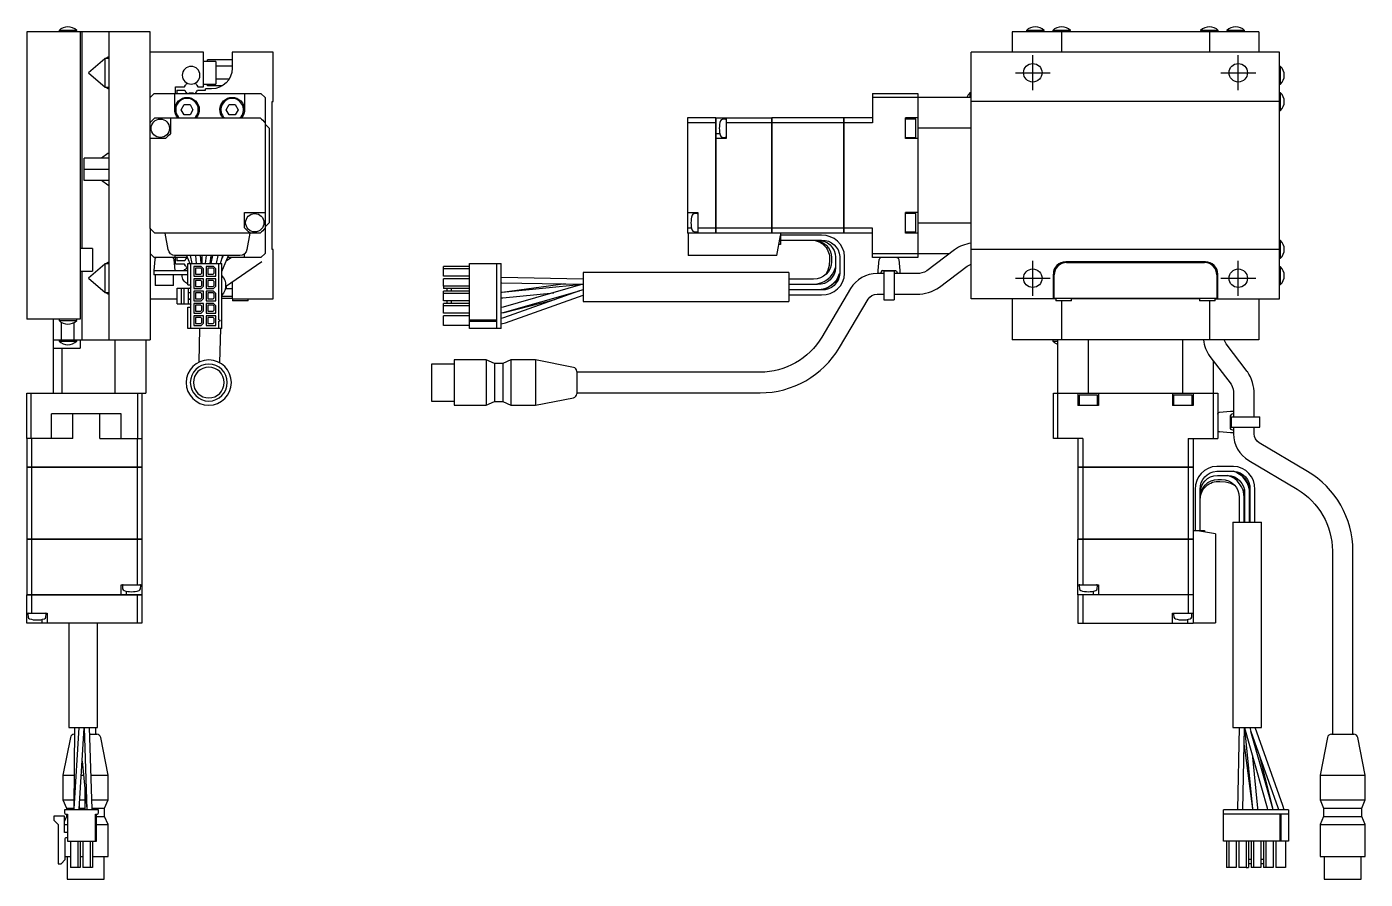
# Model space of a CAD drawing. Extents: x -2 to 683, y -8 to 398.
# Drawn here: x 357.5 to 683.3, y 103.8 to 311.3 of the extents above; entities that cross this region are included whole.
import ezdxf

# ---------------------------------------------------------------- set-up
doc = ezdxf.new("R2010")
doc.units = 0
doc.header["$LTSCALE"] = 0.5
doc.linetypes.add('CENTER', pattern=[50.8, 31.75, -6.35, 6.35, -6.35])
doc.layers.add('MSM_CENTER', color=1, linetype='CENTER')
doc.layers.add('MSM_CONTINUOUS', color=7, linetype='CONTINUOUS')

msp = doc.modelspace()

# ---------------------------------------------------------------- linework, layer by layer
at = {"layer": 'MSM_CENTER'}
for p, q in [((602.37, 295.82), (602.37, 304.32)), ((652.37, 295.82), (652.37, 304.32)), ((598.12, 300.07), (606.62, 300.07)), ((648.12, 300.07), (656.62, 300.07)), ((602.37, 245.82), (602.37, 254.32)), ((652.37, 245.82), (652.37, 254.32)), ((598.12, 250.07), (606.62, 250.07)), ((648.12, 250.07), (656.62, 250.07))]:
    msp.add_line(p, q, dxfattribs=at)
at = {"layer": 'MSM_CONTINUOUS'}
for p, q in [((357.53, 310.07), (357.53, 240.07)), ((387.53, 310.07), (357.53, 310.07)), ((369.68, 310.37), (365.38, 310.37)), ((365.38, 310.37), (365.38, 310.07)), ((369.68, 310.07), (369.68, 310.37)), ((370.53, 310.07), (370.53, 240.07)), ((371.03, 257.32), (371.03, 310.07)), ((377.53, 310.07), (377.53, 235.07)), ((387.53, 262.23), (387.53, 310.07)), ((597.37, 310.07), (597.37, 305.07)), ((657.37, 310.07), (597.37, 310.07)), ((605.12, 310.37), (600.82, 310.37)), ((600.82, 310.37), (600.82, 310.07)), ((605.12, 310.07), (605.12, 310.37)), ((611.52, 310.37), (607.22, 310.37)), ((607.22, 310.37), (607.22, 310.07)), ((609.37, 310.07), (609.37, 305.07)), ((611.52, 310.07), (611.52, 310.37)), ((647.52, 310.37), (643.22, 310.37)), ((643.22, 310.37), (643.22, 310.07)), ((645.37, 310.07), (645.37, 305.07)), ((647.52, 310.07), (647.52, 310.37)), ((653.92, 310.37), (649.62, 310.37)), ((649.62, 310.37), (649.62, 310.07)), ((653.92, 310.07), (653.92, 310.37)), ((657.37, 310.07), (657.37, 305.07)), ((376.53, 303.48), (372.53, 300.07)), ((376.53, 303.57), (376.53, 296.57)), ((377.53, 303.57), (376.53, 303.57)), ((377.41, 303.97), (376.66, 303.57)), ((377.53, 303.82), (377.41, 303.97)), ((400.53, 305.07), (387.53, 305.07)), ((400.53, 296.67), (400.53, 305.07)), ((407.53, 303.25), (401.53, 303.25)), ((401.53, 302.82), (401.53, 303.25)), ((407.53, 305.07), (407.53, 301.17)), ((417.53, 305.07), (407.53, 305.07)), ((417.53, 293.07), (417.53, 305.07)), ((587.37, 245.07), (587.37, 305.07)), ((662.37, 305.07), (587.37, 305.07)), ((662.37, 245.07), (662.37, 305.07)), ((372.53, 300.07), (376.61, 296.61)), ((403.53, 302.82), (400.53, 302.82)), ((403.53, 302.82), (403.53, 297.32)), ((407.53, 301.66), (403.53, 301.66)), ((662.67, 301.62), (662.37, 301.62)), ((662.67, 297.32), (662.67, 301.62)), ((376.53, 296.57), (377.53, 296.57)), ((376.66, 296.57), (377.41, 296.17)), ((393.73, 296.67), (395.93, 296.67)), ((393.73, 295.07), (393.73, 296.67)), ((395.93, 296.67), (396.13, 297.03)), ((398.93, 297.03), (399.14, 296.67)), ((399.14, 296.67), (400.53, 296.67)), ((400.53, 297.32), (403.53, 297.32)), ((401.53, 296.9), (401.53, 297.32)), ((405.13, 296.9), (401.53, 296.9)), ((406.75, 298.49), (403.53, 298.49)), ((662.37, 297.32), (662.67, 297.32)), ((377.41, 296.17), (377.53, 296.33)), ((388.53, 295.07), (387.53, 294.07)), ((388.53, 295.07), (414.53, 295.07)), ((393.53, 291.07), (393.53, 295.07)), ((394.03, 295.87), (394.03, 295.07)), ((394.03, 295.87), (396, 295.87)), ((399.07, 295.87), (401.03, 295.87)), ((402.53, 296.17), (401.03, 296.17)), ((401.03, 295.87), (401.03, 296.17)), ((410.53, 295.07), (410.53, 291.07)), ((415.53, 294.07), (414.53, 295.07)), ((415.53, 294.07), (415.53, 287.92)), ((563.37, 295.07), (563.37, 287.92)), ((563.37, 295.07), (574.37, 295.07)), ((587.37, 294.07), (563.37, 294.07)), ((574.37, 295.07), (574.37, 255.07)), ((587.08, 295.22), (587.08, 294.07)), ((587.37, 295.22), (587.08, 295.22)), ((662.67, 295.22), (662.37, 295.22)), ((662.67, 290.92), (662.67, 295.22)), ((395.09, 291.07), (395.81, 292.32)), ((395.81, 289.82), (395.09, 291.07)), ((395.81, 292.32), (397.26, 292.32)), ((397.26, 292.32), (397.98, 291.07)), ((397.98, 291.07), (397.26, 289.82)), ((406.09, 291.07), (406.81, 292.32)), ((406.81, 289.82), (406.09, 291.07)), ((406.81, 292.32), (408.26, 292.32)), ((408.26, 292.32), (408.98, 291.07)), ((408.98, 291.07), (408.26, 289.82)), ((417.23, 293.07), (417.53, 293.07)), ((417.23, 257.07), (417.23, 293.07)), ((662.37, 293.07), (587.37, 293.07)), ((662.37, 290.92), (662.67, 290.92)), ((388.69, 289.07), (414.38, 289.07)), ((392.53, 289.07), (392.53, 285.32)), ((397.26, 289.82), (395.81, 289.82)), ((408.26, 289.82), (406.81, 289.82)), ((415.53, 287.92), (415.53, 262.23)), ((416.53, 286.57), (415.53, 287.57)), ((525.26, 289.07), (518.37, 289.07)), ((518.37, 289.07), (518.37, 261.07)), ((525.26, 287.92), (518.37, 287.92)), ((525.26, 261.07), (525.26, 289.07)), ((525.27, 289.06), (525.26, 289.06)), ((525.27, 287.91), (525.26, 287.91)), ((525.27, 289.07), (525.27, 261.07)), ((525.27, 289.07), (538.87, 289.07)), ((527.56, 288.8), (526.79, 288.74)), ((527.77, 289.07), (527.77, 284.07)), ((538.87, 287.92), (527.77, 287.92)), ((538.87, 261.07), (538.87, 289.07)), ((538.87, 289.06), (538.88, 289.06)), ((538.87, 287.91), (538.88, 287.91)), ((538.88, 289.07), (538.88, 261.07)), ((556.37, 289.07), (538.88, 289.07)), ((556.37, 287.92), (538.88, 287.92)), ((556.37, 261.07), (556.37, 289.07)), ((556.37, 289.06), (556.38, 289.06)), ((556.37, 287.91), (556.38, 287.91)), ((563.37, 289.07), (556.38, 289.07)), ((556.38, 289.07), (556.38, 261.07)), ((563.37, 287.92), (556.38, 287.92)), ((571.37, 284.07), (571.37, 289.07)), ((574.37, 289.07), (571.37, 289.07)), ((573.87, 288.82), (571.37, 288.82)), ((573.87, 284.32), (573.87, 288.82)), ((391.28, 284.07), (387.53, 284.07)), ((416.53, 286.57), (416.53, 263.57)), ((525.27, 285.32), (526.21, 285.32)), ((527.77, 284.07), (525.27, 284.07)), ((526.79, 284.41), (527.56, 284.34)), ((571.37, 284.32), (573.87, 284.32)), ((574.37, 284.07), (571.37, 284.07)), ((587.37, 286.57), (574.37, 286.57)), ((377.28, 280.44), (375.71, 279.32)), ((377.41, 280.47), (377.28, 280.44)), ((377.53, 280.32), (377.41, 280.47)), ((371.53, 273.82), (371.53, 279.32)), ((377.53, 279.32), (371.53, 279.32)), ((377.53, 276.57), (371.53, 276.57)), ((377.53, 273.82), (371.53, 273.82)), ((377.23, 272.72), (375.71, 273.82)), ((377.35, 272.68), (377.23, 272.72)), ((377.41, 272.67), (377.35, 272.68)), ((377.41, 272.67), (377.53, 272.83)), ((410.53, 266.07), (415.53, 266.07)), ((410.53, 262.32), (410.53, 266.07)), ((518.37, 266.07), (520.87, 266.07)), ((520.67, 265.8), (519.9, 265.74)), ((520.87, 266.07), (520.87, 261.07)), ((574.37, 266.07), (571.37, 266.07)), ((571.37, 261.07), (571.37, 266.07)), ((573.87, 265.82), (571.37, 265.82)), ((573.87, 261.32), (573.87, 265.82)), ((387.53, 262.23), (387.53, 235.07)), ((414.38, 261.07), (388.69, 261.07)), ((391.94, 257.06), (391.23, 261.07)), ((411.83, 261.07), (411.13, 257.06)), ((415.53, 262.57), (416.53, 263.57)), ((415.53, 262.23), (415.53, 256.07)), ((518.37, 262.32), (519.32, 262.32)), ((556.37, 261.07), (518.37, 261.07)), ((518.47, 261.07), (518.47, 255.57)), ((519.9, 261.41), (520.67, 261.34)), ((525.26, 262.23), (520.87, 262.23)), ((525.27, 262.23), (525.26, 262.23)), ((525.27, 261.08), (525.26, 261.08)), ((538.87, 262.23), (525.27, 262.23)), ((538.87, 262.23), (538.88, 262.23)), ((538.87, 261.08), (538.88, 261.08)), ((556.37, 262.23), (538.88, 262.23)), ((540.97, 261.07), (540.97, 258.27)), ((556.37, 262.23), (556.38, 262.23)), ((556.37, 261.08), (556.38, 261.08)), ((563.37, 262.23), (556.38, 262.23)), ((563.37, 261.07), (556.38, 261.07)), ((563.37, 255.07), (563.37, 262.23)), ((571.37, 261.32), (573.87, 261.32)), ((574.37, 261.07), (571.37, 261.07)), ((574.37, 263.57), (587.37, 263.57)), ((540.11, 255.57), (540.97, 260.47)), ((540.97, 258.27), (540.59, 258.27)), ((550.97, 260.52), (540.97, 260.52)), ((540.97, 259.32), (550.97, 259.32)), ((548.49, 259.32), (548.73, 259.32)), ((662.67, 259.22), (662.37, 259.22)), ((662.67, 254.92), (662.67, 259.22)), ((373.53, 257.32), (370.53, 257.32)), ((373.53, 257.32), (373.53, 251.82)), ((387.53, 256.07), (388.53, 255.07)), ((388.66, 254.62), (388.43, 251.97)), ((396.64, 255.07), (388.53, 255.07)), ((393.63, 251.97), (393.4, 254.62)), ((393.53, 255.58), (393.53, 255.07)), ((409.35, 255.57), (393.71, 255.57)), ((393.73, 253.47), (393.73, 255.07)), ((394.03, 255.07), (394.03, 254.27)), ((396, 254.27), (394.03, 254.27)), ((396.43, 255.57), (397.24, 253.67)), ((397.78, 253.67), (397.37, 255.57)), ((398.6, 255.56), (398.76, 253.67)), ((399.96, 253.67), (399.8, 255.57)), ((399.84, 255.07), (400.13, 255.07)), ((400.12, 255.57), (400.16, 253.67)), ((401.2, 255.57), (400.92, 253.67)), ((402.13, 253.67), (402.41, 255.57)), ((402.23, 254.32), (402.28, 253.67)), ((402.69, 255.07), (402.34, 255.07)), ((402.43, 253.67), (402.79, 255.57)), ((404.02, 255.6), (403.65, 253.67)), ((404.66, 253.67), (405.27, 255.57)), ((405, 251.72), (406.64, 255.57)), ((405.33, 255.56), (405.07, 254.94)), ((405.12, 255.07), (405.11, 255.07)), ((405.92, 248.05), (414.75, 254.11)), ((407.32, 255.07), (406.06, 254.21)), ((414.53, 255.07), (406.43, 255.07)), ((410.53, 255.07), (410.53, 256.01)), ((414.53, 255.07), (415.53, 256.07)), ((417.53, 257.07), (417.23, 257.07)), ((417.53, 245.07), (417.53, 257.07)), ((540.11, 255.57), (518.47, 255.57)), ((552.9, 254.56), (552.78, 253.17)), ((553.37, 255.01), (553.37, 254.13)), ((554.37, 255.16), (554.37, 252.68)), ((555.37, 255.32), (555.37, 251.23)), ((556.57, 251.23), (556.57, 255.32)), ((563.37, 256.07), (582.13, 256.07)), ((574.37, 255.07), (563.37, 255.07)), ((564.77, 251.97), (565, 254.62)), ((569.74, 254.62), (569.97, 251.97)), ((583.35, 257.01), (576.6, 251.84)), ((662.37, 257.07), (587.37, 257.07)), ((662.37, 254.92), (662.67, 254.92)), ((370.53, 251.82), (373.53, 251.82)), ((371.03, 235.07), (371.03, 251.82)), ((376.53, 253.48), (372.53, 250.07)), ((376.53, 253.57), (376.53, 246.57)), ((377.53, 253.57), (376.53, 253.57)), ((377.41, 253.97), (376.66, 253.57)), ((377.53, 253.82), (377.41, 253.97)), ((388.43, 251.97), (396.72, 251.97)), ((388.43, 251.97), (388.43, 250.87)), ((396.72, 250.87), (388.43, 250.87)), ((388.78, 250.87), (388.78, 248.27)), ((393.28, 248.27), (393.28, 250.87)), ((395.93, 253.47), (393.73, 253.47)), ((396.13, 253.11), (395.93, 253.47)), ((396.72, 248.48), (396.72, 253.67)), ((396.72, 253.67), (405, 253.67)), ((397.43, 237.82), (397.43, 253.67)), ((398.16, 252.95), (398.16, 250.55)), ((399.96, 252.95), (398.16, 252.95)), ((399.86, 252.54), (398.61, 252.54)), ((398.61, 252.54), (398.61, 251.07)), ((398.61, 251.07), (399.86, 251.07)), ((400.11, 252.29), (399.86, 252.54)), ((399.86, 251.07), (400.11, 251.32)), ((399.96, 252.95), (400.56, 252.35)), ((400.11, 251.32), (400.11, 252.29)), ((400.56, 250.55), (400.56, 252.35)), ((401.16, 252.95), (401.16, 250.55)), ((402.96, 252.95), (401.16, 252.95)), ((402.86, 252.54), (401.61, 252.54)), ((401.61, 252.54), (401.61, 251.07)), ((401.61, 251.07), (402.86, 251.07)), ((402.26, 253.97), (402.48, 253.97)), ((403.11, 252.29), (402.86, 252.54)), ((402.86, 251.07), (403.11, 251.32)), ((403.56, 252.35), (402.96, 252.95)), ((403.11, 251.32), (403.11, 252.29)), ((403.56, 250.55), (403.56, 252.35)), ((404.29, 239.9), (404.29, 253.67)), ((405, 237.82), (405, 253.67)), ((458.97, 252.35), (458.97, 252.95)), ((465.32, 252.95), (458.97, 252.95)), ((465.32, 252.35), (458.97, 252.35)), ((458.97, 250.55), (458.97, 252.35)), ((465.32, 237.82), (465.32, 253.67)), ((465.32, 253.67), (472.97, 253.67)), ((471.95, 237.82), (471.95, 253.67)), ((472.97, 237.82), (472.97, 253.67)), ((492.97, 251.42), (492.97, 244.42)), ((542.97, 251.42), (492.97, 251.42)), ((542.97, 251.42), (542.97, 244.42)), ((555.36, 251.23), (555.37, 251.26)), ((566.12, 251.2), (564.47, 251.2)), ((564.77, 251.2), (564.77, 251.97)), ((565.57, 251.78), (565.34, 251.2)), ((565.77, 251.97), (565.57, 251.78)), ((565.77, 251.97), (568.98, 251.97)), ((568.62, 251.8), (566.12, 251.8)), ((566.12, 251.8), (566.12, 244.8)), ((568.62, 251.8), (568.62, 244.8)), ((574.1, 251.2), (568.62, 251.2)), ((568.98, 251.97), (569.18, 251.77)), ((569.18, 251.77), (569.41, 251.2)), ((569.97, 251.97), (569.97, 251.2)), ((579.64, 247.87), (586.39, 253.04)), ((586.39, 253.04), (587.37, 253.48)), ((607.37, 245.07), (607.37, 251.07)), ((607.57, 245.17), (607.57, 250.87)), ((644.37, 254.07), (610.37, 254.07)), ((610.57, 253.87), (644.17, 253.87)), ((647.17, 250.87), (647.17, 245.17)), ((647.37, 245.07), (647.37, 251.07)), ((662.67, 252.82), (662.37, 252.82)), ((662.67, 248.52), (662.67, 252.82)), ((372.53, 250.07), (376.62, 246.6)), ((393.28, 248.27), (388.78, 248.27)), ((394.15, 243.82), (394.15, 247.68)), ((394.15, 247.68), (397.18, 247.68)), ((395.17, 243.82), (395.17, 247.68)), ((395.87, 243.82), (395.87, 247.68)), ((396.72, 248.48), (397.43, 248.48)), ((396.87, 243.82), (396.87, 247.68)), ((398.16, 250.55), (400.56, 250.55)), ((398.16, 249.95), (398.16, 247.55)), ((400.56, 249.95), (398.16, 249.95)), ((399.86, 249.54), (398.61, 249.54)), ((398.61, 249.54), (398.61, 248.07)), ((398.61, 248.07), (399.86, 248.07)), ((400.11, 249.29), (399.86, 249.54)), ((399.86, 248.07), (400.11, 248.32)), ((399.96, 247.55), (400.56, 248.15)), ((400.11, 248.32), (400.11, 249.29)), ((400.56, 248.15), (400.56, 249.95)), ((401.16, 250.55), (403.56, 250.55)), ((401.16, 249.95), (401.16, 247.55)), ((403.56, 249.95), (401.16, 249.95)), ((402.86, 249.54), (401.61, 249.54)), ((401.61, 249.54), (401.61, 248.07)), ((401.61, 248.07), (402.86, 248.07)), ((403.11, 249.29), (402.86, 249.54)), ((402.86, 248.07), (403.11, 248.32)), ((403.56, 248.15), (402.96, 247.55)), ((403.11, 248.32), (403.11, 249.29)), ((403.56, 248.15), (403.56, 249.95)), ((406.03, 248.12), (406.03, 247.57)), ((406.03, 247.57), (407.53, 247.57)), ((407.53, 248.97), (407.53, 245.07)), ((465.32, 250.55), (458.97, 250.55)), ((458.97, 248.15), (458.97, 249.95)), ((465.32, 249.95), (458.97, 249.95)), ((465.32, 248.15), (458.97, 248.15)), ((458.97, 248.15), (458.97, 247.55)), ((473.08, 250.27), (472.97, 250.27)), ((472.97, 248.97), (473.06, 248.97)), ((472.97, 248.97), (473.12, 248.97)), ((473.06, 248.97), (492.89, 248.58)), ((492.97, 249.87), (473.08, 250.27)), ((488.67, 248.66), (473.22, 246.61)), ((492.85, 248.56), (473.25, 246.6)), ((492.89, 248.58), (473.47, 243.04)), ((548.97, 249.82), (542.97, 249.82)), ((542.97, 248.62), (549.97, 248.62)), ((549.97, 248.52), (542.97, 248.52)), ((550.69, 248.68), (549.47, 248.52)), ((549.97, 248.62), (550.68, 248.68)), ((550.68, 248.68), (550.71, 248.68)), ((550.71, 248.68), (550.69, 248.68)), ((662.37, 248.52), (662.67, 248.52)), ((376.53, 246.57), (377.53, 246.57)), ((376.66, 246.57), (377.41, 246.17)), ((377.41, 246.17), (377.53, 246.33)), ((387.53, 245.07), (394.15, 245.07)), ((396.87, 246.58), (397.43, 246.58)), ((396.87, 245.07), (397.43, 245.07)), ((396.87, 244.93), (397.43, 244.93)), ((398.16, 247.55), (399.96, 247.55)), ((398.16, 246.95), (398.16, 244.55)), ((400.56, 246.95), (398.16, 246.95)), ((398.16, 244.55), (399.96, 244.55)), ((399.86, 246.54), (398.61, 246.54)), ((398.61, 246.54), (398.61, 245.07)), ((398.61, 245.07), (399.86, 245.07)), ((400.11, 246.29), (399.86, 246.54)), ((399.86, 245.07), (400.11, 245.32)), ((399.96, 244.55), (400.56, 245.15)), ((400.11, 245.32), (400.11, 246.29)), ((400.56, 245.15), (400.56, 246.95)), ((401.16, 247.55), (402.96, 247.55)), ((401.16, 246.95), (401.16, 244.55)), ((402.96, 246.95), (401.16, 246.95)), ((401.16, 244.55), (403.56, 244.55)), ((402.86, 246.54), (401.61, 246.54)), ((401.61, 246.54), (401.61, 245.07)), ((401.61, 245.07), (402.86, 245.07)), ((403.11, 246.29), (402.86, 246.54)), ((402.86, 245.07), (403.11, 245.32)), ((403.56, 246.35), (402.96, 246.95)), ((403.11, 245.32), (403.11, 246.29)), ((403.56, 244.55), (403.56, 246.35)), ((405, 245.67), (407.53, 245.67)), ((407.53, 245.17), (405, 245.17)), ((407.53, 245.07), (417.53, 245.07)), ((407.63, 245.07), (407.63, 244.57)), ((411.43, 244.57), (407.63, 244.57)), ((411.43, 244.57), (411.43, 245.07)), ((465.32, 247.55), (458.97, 247.55)), ((465.32, 246.95), (458.97, 246.95)), ((458.97, 246.35), (458.97, 246.95)), ((465.32, 246.35), (458.97, 246.35)), ((458.97, 244.55), (458.97, 246.35)), ((465.32, 244.55), (458.97, 244.55)), ((459.86, 246.95), (459.86, 247.55)), ((459.86, 243.95), (459.86, 244.55)), ((460.86, 246.95), (460.86, 247.55)), ((460.86, 243.95), (460.86, 244.55)), ((473.22, 246.61), (472.97, 246.59)), ((473.25, 246.6), (472.97, 246.58)), ((472.97, 245.28), (473.38, 245.31)), ((473.38, 245.31), (485.79, 246.55)), ((492.04, 246.98), (473.57, 240.43)), ((473.74, 241.75), (486.05, 244.85)), ((473.82, 241.79), (492.04, 246.98)), ((474.01, 239.2), (492.97, 245.93)), ((492.97, 247.28), (492.04, 246.98)), ((492.97, 244.42), (542.97, 244.42)), ((542.97, 247.32), (549.97, 247.32)), ((550.97, 247.22), (542.97, 247.22)), ((542.97, 246.02), (550.97, 246.02)), ((558.02, 247.53), (551.03, 235.75)), ((555.33, 233.2), (562.32, 244.98)), ((564.47, 246.2), (566.12, 246.2)), ((566.12, 244.8), (568.62, 244.8)), ((568.62, 246.2), (574.1, 246.2)), ((607.97, 245.07), (587.37, 245.07)), ((597.37, 245.07), (597.37, 235.07)), ((607.37, 245.67), (607.57, 245.67)), ((647.17, 245.17), (607.57, 245.17)), ((607.97, 245.17), (607.97, 244.57)), ((611.77, 244.57), (607.97, 244.57)), ((609.37, 244.57), (609.37, 235.07)), ((611.77, 244.57), (611.77, 245.17)), ((642.97, 245.07), (611.77, 245.07)), ((637.37, 245.07), (637.37, 245.17)), ((642.97, 245.17), (642.97, 244.57)), ((646.77, 244.57), (642.97, 244.57)), ((645.37, 244.57), (645.37, 235.07)), ((646.77, 244.57), (646.77, 245.17)), ((646.77, 245.07), (662.37, 245.07)), ((647.17, 245.67), (647.37, 245.67)), ((647.27, 245.47), (647.17, 245.47)), ((647.27, 245.47), (647.27, 245.67)), ((657.37, 245.07), (657.37, 235.07)), ((394.15, 243.82), (397.18, 243.82)), ((396.72, 237.82), (396.72, 243.02)), ((396.72, 243.02), (397.43, 243.02)), ((398.16, 243.95), (398.16, 241.55)), ((400.56, 243.95), (398.16, 243.95)), ((398.16, 241.55), (399.96, 241.55)), ((399.86, 243.54), (398.61, 243.54)), ((398.61, 243.54), (398.61, 242.07)), ((398.61, 242.07), (399.86, 242.07)), ((400.11, 243.29), (399.86, 243.54)), ((399.86, 242.07), (400.11, 242.32)), ((399.96, 241.55), (400.56, 242.15)), ((400.11, 242.32), (400.11, 243.29)), ((400.56, 242.15), (400.56, 243.95)), ((401.16, 243.95), (401.16, 241.55)), ((402.96, 243.95), (401.16, 243.95)), ((401.16, 241.55), (403.56, 241.55)), ((402.86, 243.54), (401.61, 243.54)), ((401.61, 243.54), (401.61, 242.07)), ((401.61, 242.07), (402.86, 242.07)), ((403.11, 243.29), (402.86, 243.54)), ((402.86, 242.07), (403.11, 242.32)), ((403.56, 243.35), (402.96, 243.95)), ((403.11, 242.32), (403.11, 243.29)), ((403.56, 241.55), (403.56, 243.35)), ((465.32, 243.95), (458.97, 243.95)), ((458.97, 243.35), (458.97, 243.95)), ((465.32, 243.35), (458.97, 243.35)), ((458.97, 241.55), (458.97, 243.35)), ((465.32, 241.55), (458.97, 241.55)), ((473.47, 243.04), (472.97, 242.93)), ((472.97, 241.62), (473.82, 241.79)), ((472.97, 241.61), (473.74, 241.75)), ((370.53, 240.07), (357.53, 240.07)), ((364.03, 222.07), (364.03, 240.07)), ((365.38, 240.07), (365.38, 239.78)), ((365.38, 239.78), (369.68, 239.78)), ((366, 235.07), (366, 239.3)), ((369.07, 235.07), (369.07, 239.3)), ((369.68, 239.78), (369.68, 240.07)), ((405, 237.82), (396.72, 237.82)), ((398.16, 240.95), (398.16, 238.55)), ((400.56, 240.95), (398.16, 240.95)), ((398.16, 238.55), (399.96, 238.55)), ((399.86, 240.54), (398.61, 240.54)), ((398.61, 240.54), (398.61, 239.07)), ((398.61, 239.07), (399.86, 239.07)), ((399.46, 229.64), (399.68, 237.82)), ((400.11, 240.29), (399.86, 240.54)), ((399.86, 239.07), (400.11, 239.32)), ((399.96, 238.55), (400.56, 239.15)), ((400.11, 239.32), (400.11, 240.29)), ((400.56, 239.15), (400.56, 240.95)), ((403.56, 240.95), (401.16, 240.95)), ((401.16, 240.95), (401.16, 238.55)), ((401.16, 238.55), (403.56, 238.55)), ((402.86, 240.54), (401.61, 240.54)), ((401.61, 240.54), (401.61, 239.07)), ((401.61, 239.07), (402.86, 239.07)), ((403.11, 240.29), (402.86, 240.54)), ((402.86, 239.07), (403.11, 239.32)), ((403.11, 239.32), (403.11, 240.29)), ((403.56, 238.55), (403.56, 240.95)), ((404.29, 239.9), (404.39, 239.9)), ((404.39, 239.6), (404.29, 239.6)), ((404.29, 237.82), (404.29, 239.6)), ((404.68, 237.82), (404.46, 229.51)), ((458.97, 238.55), (458.97, 240.95)), ((465.32, 240.95), (458.97, 240.95)), ((465.32, 238.55), (458.97, 238.55)), ((465.32, 239.9), (471.95, 239.9)), ((465.32, 239.6), (471.95, 239.6)), ((472.97, 237.82), (465.32, 237.82)), ((473.57, 240.43), (472.97, 240.26)), ((473.58, 240.43), (472.97, 240.26)), ((472.97, 238.94), (474.01, 239.2)), ((364.03, 235.07), (387.53, 235.07)), ((365.38, 235.07), (365.38, 234.78)), ((365.38, 234.78), (369.68, 234.78)), ((369.68, 234.78), (369.68, 235.07)), ((370.53, 235.07), (370.53, 233.07)), ((379.03, 222.07), (379.03, 235.07)), ((386.53, 235.07), (386.53, 222.07)), ((657.37, 235.07), (597.37, 235.07)), ((607.22, 235.07), (607.22, 234.78)), ((607.22, 234.78), (608.37, 234.78)), ((608.37, 235.07), (608.37, 211.07)), ((615.87, 235.07), (615.87, 222.07)), ((638.87, 222.07), (638.87, 235.07)), ((649.41, 234.1), (648.97, 235.07)), ((364.03, 233.07), (370.53, 233.07)), ((366.03, 233.07), (366.03, 222.07)), ((654.58, 227.34), (649.41, 234.1)), ((456.07, 229.17), (456.07, 220.17)), ((461.57, 229.17), (456.07, 229.17)), ((461.57, 230.17), (461.57, 219.17)), ((469.37, 230.17), (461.57, 230.17)), ((469.37, 230.17), (469.37, 219.17)), ((471.37, 229.32), (469.37, 230.17)), ((471.37, 229.32), (471.37, 220.02)), ((473.37, 229.32), (471.37, 229.32)), ((475.37, 230.17), (473.37, 229.32)), ((473.37, 229.32), (473.37, 220.02)), ((475.37, 230.17), (475.37, 219.17)), ((481.37, 230.17), (475.37, 230.17)), ((481.37, 230.17), (481.37, 219.17)), ((490.57, 228.37), (481.37, 230.17)), ((645.44, 231.05), (650.61, 224.3)), ((646.37, 211.07), (646.37, 229.83)), ((491.37, 227.39), (491.37, 221.96)), ((535.98, 227.17), (491.37, 227.17)), ((357.53, 211.07), (357.53, 222.07)), ((357.53, 222.07), (386.53, 222.07)), ((358.53, 222.07), (358.53, 211.07)), ((384.53, 211.07), (384.53, 222.07)), ((385.53, 222.07), (385.53, 211.07)), ((491.37, 222.17), (535.98, 222.17)), ((607.37, 211.07), (607.37, 222.07)), ((607.37, 222.07), (647.37, 222.07)), ((613.37, 222.07), (613.37, 219.07)), ((618.12, 221.57), (613.62, 221.57)), ((613.62, 221.57), (613.62, 219.07)), ((618.12, 219.07), (618.12, 221.57)), ((618.37, 222.07), (618.37, 219.07)), ((636.37, 222.07), (636.37, 219.07)), ((641.12, 221.57), (636.62, 221.57)), ((636.62, 221.57), (636.62, 219.07)), ((641.12, 219.07), (641.12, 221.57)), ((641.37, 222.07), (641.37, 219.07)), ((647.37, 222.07), (647.37, 211.07)), ((651.24, 221.8), (651.24, 216.32)), ((656.24, 216.32), (656.24, 221.8)), ((456.07, 220.17), (461.57, 220.17)), ((461.57, 219.17), (469.37, 219.17)), ((469.37, 219.17), (471.37, 220.02)), ((471.37, 220.02), (473.37, 220.02)), ((473.37, 220.02), (475.37, 219.17)), ((475.37, 219.17), (481.37, 219.17)), ((481.37, 219.17), (490.57, 220.98)), ((618.37, 219.07), (613.37, 219.07)), ((641.37, 219.07), (636.37, 219.07)), ((380.53, 217.07), (363.53, 217.07)), ((363.53, 211.07), (363.53, 217.07)), ((368.77, 211.07), (368.77, 217.07)), ((375.3, 211.07), (375.3, 217.07)), ((380.53, 211.07), (380.53, 217.07)), ((647.83, 217.44), (650.47, 217.67)), ((650.47, 217.67), (651.24, 217.67)), ((650.67, 216.88), (650.47, 216.68)), ((650.47, 213.47), (650.47, 216.68)), ((650.64, 216.32), (650.64, 213.82)), ((650.64, 216.32), (657.64, 216.32)), ((651.24, 217.11), (650.67, 216.88)), ((657.64, 213.82), (657.64, 216.32)), ((650.47, 212.47), (647.83, 212.7)), ((650.67, 213.27), (650.47, 213.47)), ((651.24, 212.47), (650.47, 212.47)), ((650.64, 213.82), (657.64, 213.82)), ((651.24, 213.04), (650.67, 213.27)), ((651.24, 213.82), (651.24, 212.17)), ((656.24, 212.17), (656.24, 213.82)), ((368.77, 211.07), (357.53, 211.07)), ((357.53, 211.07), (357.53, 204.08)), ((358.69, 211.07), (358.69, 204.08)), ((375.3, 211.07), (385.53, 211.07)), ((384.38, 211.07), (384.38, 204.08)), ((385.53, 211.07), (385.53, 204.08)), ((614.53, 211.07), (607.37, 211.07)), ((613.37, 211.07), (613.37, 204.08)), ((614.53, 211.07), (614.53, 204.08)), ((640.22, 211.07), (647.37, 211.07)), ((640.22, 211.07), (640.22, 204.08)), ((641.37, 211.07), (641.37, 204.08)), ((669.25, 203.03), (657.47, 210.02)), ((654.92, 205.72), (666.7, 198.73)), ((357.53, 204.08), (385.53, 204.08)), ((357.53, 204.07), (357.53, 186.58)), ((385.53, 204.07), (357.53, 204.07)), ((357.54, 204.07), (357.54, 204.08)), ((358.69, 204.07), (358.69, 204.08)), ((358.69, 204.07), (358.69, 186.58)), ((384.37, 204.07), (384.37, 204.08)), ((384.38, 204.07), (384.38, 186.58)), ((385.52, 204.07), (385.52, 204.08)), ((385.53, 204.07), (385.53, 186.58)), ((613.37, 204.08), (641.37, 204.08)), ((613.37, 204.07), (613.37, 186.58)), ((641.37, 204.07), (613.37, 204.07)), ((613.38, 204.07), (613.38, 204.08)), ((614.53, 204.07), (614.53, 186.58)), ((614.54, 204.07), (614.54, 204.08)), ((640.21, 204.07), (640.21, 204.08)), ((640.22, 204.07), (640.22, 186.58)), ((641.36, 204.07), (641.36, 204.08)), ((641.37, 204.07), (641.37, 166.07)), ((651.22, 204.27), (647.13, 204.27)), ((647.13, 203.07), (651.22, 203.07)), ((647.28, 202.07), (649.76, 202.07)), ((651.22, 203.06), (651.18, 203.07)), ((647.43, 201.07), (648.31, 201.07)), ((647.89, 200.6), (649.27, 200.48)), ((641.92, 198.67), (641.92, 188.67)), ((643.12, 188.67), (643.12, 198.67)), ((643.12, 196.19), (643.13, 196.43)), ((652.62, 196.67), (652.62, 190.67)), ((653.77, 198.38), (653.76, 198.41)), ((653.76, 198.41), (653.77, 198.39)), ((653.77, 198.39), (653.92, 197.17)), ((653.82, 197.67), (653.77, 198.38)), ((653.82, 190.67), (653.82, 197.67)), ((653.92, 197.67), (653.92, 190.67)), ((655.12, 190.67), (655.12, 197.67)), ((655.22, 198.67), (655.22, 190.67)), ((656.42, 190.67), (656.42, 198.67)), ((651.02, 190.67), (658.02, 190.67)), ((651.02, 190.67), (651.02, 140.67)), ((658.02, 140.67), (658.02, 190.67)), ((357.53, 186.58), (385.53, 186.58)), ((357.53, 186.57), (357.53, 172.97)), ((385.53, 186.57), (357.53, 186.57)), ((357.54, 186.57), (357.54, 186.58)), ((358.69, 186.57), (358.69, 186.58)), ((358.69, 186.57), (358.69, 172.97)), ((384.37, 186.57), (384.37, 186.58)), ((384.38, 186.57), (384.38, 175.47)), ((385.52, 186.57), (385.52, 186.58)), ((385.53, 186.57), (385.53, 172.97)), ((613.37, 186.58), (641.37, 186.58)), ((641.37, 186.57), (613.37, 186.57)), ((613.37, 172.97), (613.37, 186.57)), ((613.38, 186.57), (613.38, 186.58)), ((614.53, 186.57), (614.53, 175.47)), ((614.54, 186.57), (614.54, 186.58)), ((640.21, 186.57), (640.21, 186.58)), ((640.22, 186.57), (640.22, 172.97)), ((641.36, 186.57), (641.36, 186.58)), ((641.37, 188.67), (644.17, 188.67)), ((646.87, 187.81), (641.97, 188.67)), ((644.17, 188.67), (644.17, 188.29)), ((646.87, 187.81), (646.87, 166.17)), ((675.27, 183.68), (675.27, 139.07)), ((680.27, 139.07), (680.27, 183.68)), ((357.53, 172.97), (385.53, 172.97)), ((385.53, 172.96), (357.53, 172.96)), ((357.53, 166.07), (357.53, 172.96)), ((357.54, 172.97), (357.54, 172.96)), ((358.69, 172.97), (358.69, 172.96)), ((358.69, 172.96), (358.69, 168.57)), ((380.53, 175.47), (385.53, 175.47)), ((380.53, 172.97), (380.53, 175.47)), ((380.8, 175.26), (380.87, 174.49)), ((381.78, 172.97), (381.78, 173.91)), ((384.37, 172.97), (384.37, 172.96)), ((384.38, 172.96), (384.38, 166.07)), ((385.2, 174.49), (385.26, 175.26)), ((385.52, 172.97), (385.52, 172.96)), ((385.53, 172.96), (385.53, 166.07)), ((613.37, 175.47), (618.37, 175.47)), ((641.37, 172.97), (613.37, 172.97)), ((613.37, 172.96), (613.37, 166.07)), ((641.37, 172.96), (613.37, 172.96)), ((613.38, 172.97), (613.38, 172.96)), ((613.64, 175.26), (613.71, 174.49)), ((614.53, 172.96), (614.53, 166.07)), ((614.54, 172.97), (614.54, 172.96)), ((617.12, 172.97), (617.12, 173.91)), ((618.04, 174.49), (618.1, 175.26)), ((618.37, 175.47), (618.37, 172.97)), ((640.21, 172.97), (640.21, 172.96)), ((640.22, 172.96), (640.22, 168.57)), ((641.36, 172.97), (641.36, 172.96)), ((357.53, 168.57), (362.53, 168.57)), ((357.8, 168.37), (357.87, 167.6)), ((361.28, 166.07), (361.28, 167.02)), ((362.2, 167.6), (362.26, 168.37)), ((362.53, 168.57), (362.53, 166.07)), ((636.37, 168.57), (641.37, 168.57)), ((636.37, 166.07), (636.37, 168.57)), ((636.64, 168.37), (636.71, 167.6)), ((640.12, 166.07), (640.12, 167.02)), ((641.04, 167.6), (641.1, 168.37)), ((641.37, 166.17), (646.87, 166.17)), ((385.53, 166.07), (357.53, 166.07)), ((367.77, 166.07), (367.77, 140.67)), ((374.77, 140.67), (374.77, 166.07)), ((613.37, 166.07), (641.37, 166.07)), ((367.77, 140.67), (374.77, 140.67)), ((369.14, 140.67), (368.98, 121.01)), ((370.23, 140.67), (368.99, 120.88)), ((370.29, 120.8), (371.53, 140.66)), ((371.53, 140.66), (372.18, 120.75)), ((373.48, 120.79), (372.83, 140.67)), ((374.33, 139.07), (374.33, 140.67)), ((651.02, 140.67), (658.02, 140.67)), ((652.57, 140.67), (652.18, 120.78)), ((653.48, 120.76), (653.87, 140.59)), ((653.87, 140.59), (659.41, 121.17)), ((653.88, 140.55), (655.84, 120.95)), ((655.17, 140.67), (655.47, 139.74)), ((663.25, 121.71), (656.51, 140.67)), ((368.14, 138.27), (366.33, 129.07)), ((369.12, 139.07), (369.12, 139.07)), ((372.89, 139.07), (374.55, 139.07)), ((377.33, 129.07), (375.53, 138.27)), ((655.47, 139.74), (662.02, 121.27)), ((660.66, 121.52), (655.47, 139.74)), ((674.08, 138.27), (672.27, 129.07)), ((675.06, 139.07), (680.49, 139.07)), ((683.27, 129.07), (681.47, 138.27)), ((653.79, 136.37), (655.84, 120.92)), ((660.7, 121.44), (657.59, 133.75)), ((371.02, 132.52), (372.15, 120.95)), ((657.14, 121.08), (655.9, 133.49)), ((366.33, 129.07), (369.05, 129.07)), ((366.33, 129.07), (366.33, 123.07)), ((370.81, 129.07), (371.36, 129.07)), ((373.21, 129.07), (377.33, 129.07)), ((377.33, 123.07), (377.33, 129.07)), ((672.27, 129.07), (683.27, 129.07)), ((672.27, 129.07), (672.27, 123.07)), ((683.27, 123.07), (683.27, 129.07)), ((371.64, 126.2), (371.68, 121.34)), ((366.33, 123.07), (369, 123.07)), ((366.33, 123.07), (367.18, 121.07)), ((366.72, 120.67), (366.72, 119.95)), ((375, 120.67), (366.72, 120.67)), ((367.18, 121.07), (369.01, 121.07)), ((367.18, 121.07), (367.18, 120.67)), ((368.98, 121.01), (368.98, 120.67)), ((368.99, 120.88), (368.98, 120.67)), ((370.28, 120.67), (370.29, 120.8)), ((370.3, 120.8), (370.33, 121.45)), ((370.3, 120.67), (370.3, 120.8)), ((370.31, 121.07), (371.68, 121.07)), ((370.43, 123.07), (371.66, 123.07)), ((371.68, 121.34), (371.68, 120.67)), ((372.15, 120.95), (372.17, 120.67)), ((372.18, 120.75), (372.18, 120.67)), ((373.4, 123.07), (377.33, 123.07)), ((373.47, 121.07), (376.48, 121.07)), ((373.48, 120.67), (373.48, 120.79)), ((375, 119.95), (375, 120.67)), ((376.48, 121.07), (377.33, 123.07)), ((376.48, 119.07), (376.48, 121.07)), ((664.62, 120.67), (648.77, 120.67)), ((648.77, 113.02), (648.77, 120.67)), ((652.18, 120.78), (652.17, 120.67)), ((653.47, 120.67), (653.48, 120.82)), ((653.47, 120.67), (653.48, 120.76)), ((655.84, 120.95), (655.86, 120.67)), ((655.84, 120.92), (655.86, 120.67)), ((657.17, 120.67), (657.14, 121.08)), ((659.41, 121.17), (659.52, 120.67)), ((660.83, 120.67), (660.66, 121.52)), ((660.84, 120.67), (660.7, 121.44)), ((662.02, 121.28), (662.19, 120.67)), ((662.02, 121.27), (662.19, 120.67)), ((663.51, 120.67), (663.25, 121.71)), ((664.62, 120.67), (664.62, 113.02)), ((672.27, 123.07), (683.27, 123.07)), ((672.27, 123.07), (673.12, 121.07)), ((673.12, 121.07), (682.42, 121.07)), ((673.12, 121.07), (673.12, 119.07)), ((682.42, 121.07), (683.27, 123.07)), ((682.42, 119.07), (682.42, 121.07)), ((364.15, 119.12), (364.15, 118.12)), ((366.68, 119.12), (364.15, 119.12)), ((364.15, 118.12), (365.17, 117.1)), ((366.68, 115.27), (366.68, 119.12)), ((367.18, 119.07), (366.68, 117.89)), ((367.02, 119.65), (367.43, 119.65)), ((367.18, 119.65), (367.18, 119.07)), ((367.18, 119.07), (367.43, 119.07)), ((367.43, 119.65), (367.43, 113.02)), ((374.29, 113.02), (374.29, 119.65)), ((374.29, 119.65), (374.7, 119.65)), ((374.54, 113.02), (374.54, 119.65)), ((374.54, 119.07), (376.48, 119.07)), ((377.33, 117.07), (376.48, 119.07)), ((664.62, 119.65), (648.77, 119.65)), ((662.54, 113.02), (662.54, 119.65)), ((662.84, 113.02), (662.84, 119.65)), ((673.12, 119.07), (672.27, 117.07)), ((673.12, 119.07), (682.42, 119.07)), ((683.27, 117.07), (682.42, 119.07)), ((365.17, 117.1), (365.17, 107.56)), ((366.68, 117.07), (367.43, 117.07)), ((367.43, 115.12), (366.83, 115.12)), ((374.54, 117.07), (377.33, 117.07)), ((377.33, 109.27), (377.33, 117.07)), ((672.27, 117.07), (683.27, 117.07)), ((672.27, 117.07), (672.27, 109.27)), ((683.27, 109.27), (683.27, 117.07)), ((366.87, 108.56), (366.87, 113.69)), ((367.15, 113.97), (367.43, 113.97)), ((367.43, 113.02), (374.54, 113.02)), ((368.16, 113.02), (368.16, 106.67)), ((369.96, 113.02), (369.96, 106.67)), ((370.56, 113.02), (370.56, 106.67)), ((371.16, 113.02), (371.16, 106.67)), ((372.96, 113.02), (372.96, 106.67)), ((373.56, 113.02), (373.56, 106.67)), ((664.62, 113.02), (648.77, 113.02)), ((649.49, 113.02), (649.49, 106.67)), ((650.09, 113.02), (650.09, 106.67)), ((651.89, 113.02), (651.89, 106.67)), ((652.49, 113.02), (652.49, 106.67)), ((654.29, 113.02), (654.29, 106.67)), ((654.89, 113.02), (654.89, 106.67)), ((655.49, 113.02), (655.49, 106.67)), ((656.09, 113.02), (656.09, 106.67)), ((657.89, 113.02), (657.89, 106.67)), ((658.49, 113.02), (658.49, 106.67)), ((659.09, 113.02), (659.09, 106.67)), ((660.89, 113.02), (660.89, 106.67)), ((661.49, 113.02), (661.49, 106.67)), ((663.89, 113.02), (663.89, 106.67)), ((365.17, 107.56), (365.87, 107.56)), ((365.87, 107.56), (366.87, 108.56)), ((366.87, 109.27), (368.16, 109.27)), ((367.33, 109.27), (367.33, 103.77)), ((370.56, 109.27), (371.16, 109.27)), ((373.56, 109.27), (377.33, 109.27)), ((376.33, 103.77), (376.33, 109.27)), ((655.49, 108.56), (654.89, 108.56)), ((655.49, 107.56), (654.89, 107.56)), ((658.49, 108.56), (657.89, 108.56)), ((658.49, 107.56), (657.89, 107.56)), ((672.27, 109.27), (683.27, 109.27)), ((673.27, 109.27), (673.27, 103.77)), ((682.27, 103.77), (682.27, 109.27)), ((370.56, 106.67), (368.16, 106.67)), ((373.56, 106.67), (371.16, 106.67)), ((650.09, 106.67), (649.49, 106.67)), ((651.89, 106.67), (650.09, 106.67)), ((654.29, 106.67), (652.49, 106.67)), ((654.29, 106.67), (654.89, 106.67)), ((656.09, 106.67), (655.49, 106.67)), ((657.89, 106.67), (656.09, 106.67)), ((659.09, 106.67), (658.49, 106.67)), ((660.89, 106.67), (659.09, 106.67)), ((663.89, 106.67), (661.49, 106.67)), ((367.33, 103.77), (376.33, 103.77)), ((673.27, 103.77), (682.27, 103.77))]:
    msp.add_line(p, q, dxfattribs=at)
at = {"layer": 'MSM_CONTINUOUS', "extrusion": (0, 0, -1)}
for centre, radius in [((-397.53, 299.47), 2.15), ((-401.83, 224.67), 5.5), ((-401.83, 224.67), 4.5), ((-401.83, 224.67), 3.75)]:
    msp.add_circle(centre, radius, dxfattribs=at)
at = {"layer": 'MSM_CONTINUOUS'}
for centre, radius in [((602.37, 300.07), 2.25), ((652.37, 300.07), 2.25), ((390.03, 286.57), 2.23), ((413.03, 263.57), 2.23), ((602.37, 250.07), 2.25), ((652.37, 250.07), 2.25)]:
    msp.add_circle(centre, radius, dxfattribs=at)
for centre, radius, start, end in [((367.53, 308.27), 3, 44.22, 135.7799), ((602.97, 308.27), 3, 44.22, 135.78), ((609.37, 308.27), 3, 44.22, 135.78), ((645.37, 308.27), 3, 44.22, 135.78), ((651.77, 308.27), 3, 44.22, 135.78), ((660.57, 299.47), 3, 314.22, 45.78), ((396.53, 291.07), 2.75, 313.3418, 226.6582), ((397.53, 296.27), 1.59, 194.594, 229.1046), ((397.53, 296.27), 1.59, 310.8954, 345.406), ((407.53, 291.07), 2.75, 313.3418, 226.6582), ((589.17, 293.07), 3, 134.22, 160.5288), ((660.57, 293.07), 3, 314.22, 45.78), ((532.07, 286.57), 6, 162.3708, 197.6291), ((526.83, 288.24), 0.5, 95, 162.3708), ((527.57, 288.61), 0.2, 0, 95), ((526.83, 284.91), 0.5, 197.6292, 265), ((527.57, 284.54), 0.2, 265, 360), ((525.18, 263.57), 6, 162.3708, 197.6291), ((519.94, 265.24), 0.5, 95, 162.3708), ((520.68, 265.61), 0.2, 18.1949, 95), ((519.94, 261.91), 0.5, 197.6292, 265), ((520.68, 261.54), 0.2, 265, 341.8051), ((551.17, 255.12), 5.41, 2.1863, 92.0343), ((588.37, 250.04), 8.59, 96.6876, 125.7521), ((660.57, 257.07), 3, 314.22, 45.78), ((389.16, 254.57), 0.5, 90, 175), ((392.9, 254.57), 0.5, 5, 90), ((397.53, 253.87), 1.59, 130.8954, 165.406), ((565.5, 254.57), 0.5, 90, 175), ((549, 254.21), 5.59, 269.7079, 344.0346), ((550.05, 252.89), 5.57, 269.2277, 342.6191), ((551.17, 251.43), 5.41, 267.9067, 357.8727), ((564.47, 243.7), 7.5, 89.9978, 149.3281), ((610.37, 251.07), 3, 90, 180), ((610.57, 250.87), 3, 90, 180), ((644.17, 250.87), 3, 0, 90), ((644.37, 251.07), 3, 0, 90), ((660.57, 250.67), 3, 314.22, 45.78), ((574.33, 255.49), 9.29, 268.5737, 304.8576), ((367.53, 241.87), 3, 224.22, 315.78), ((367.53, 236.87), 3, 224.22, 315.78), ((609.37, 236.87), 3, 224.22, 250.5288), ((652.41, 236.07), 8.59, 186.6876, 215.7521), ((535.98, 244.67), 22.5, 269.9968, 329.3272), ((490.37, 227.39), 1, 0, 78.8813), ((646.96, 222.03), 9.29, 358.5737, 34.8576), ((490.37, 221.96), 1, 281.1187, 0), ((647.87, 213.2), 0.5, 180, 265), ((658.74, 212.17), 7.5, 179.9978, 239.3281), ((647.33, 198.87), 5.41, 92.1863, 182.0343), ((648.24, 196.7), 5.59, 359.7079, 74.0346), ((651.02, 198.87), 5.41, 357.9067, 87.8727), ((649.56, 197.75), 5.57, 359.2277, 72.6191), ((657.77, 183.68), 22.5, 359.9968, 59.3272), ((381, 175.27), 0.2, 90, 185), ((381.37, 174.53), 0.5, 185, 252.3708), ((383.03, 179.77), 6, 252.3708, 287.6292), ((384.7, 174.53), 0.5, 287.6292, 355), ((385.07, 175.27), 0.2, 355, 90), ((613.84, 175.27), 0.2, 90, 185), ((614.21, 174.53), 0.5, 185, 252.3708), ((615.87, 179.77), 6, 252.3708, 287.6292), ((617.54, 174.53), 0.5, 287.6292, 355), ((617.91, 175.27), 0.2, 355, 90), ((358, 168.38), 0.2, 108.1949, 185), ((358.37, 167.64), 0.5, 185, 252.3708), ((360.03, 172.88), 6, 252.3708, 287.6292), ((361.7, 167.64), 0.5, 287.6292, 355), ((362.07, 168.38), 0.2, 355, 71.8051), ((636.84, 168.38), 0.2, 108.1949, 185), ((637.21, 167.64), 0.5, 185, 252.3708), ((638.87, 172.88), 6, 252.3708, 287.6292), ((640.54, 167.64), 0.5, 287.6292, 355), ((640.91, 168.38), 0.2, 355, 71.8051), ((369.12, 138.07), 1, 90, 168.8813), ((374.55, 138.07), 1, 11.1187, 90), ((675.06, 138.07), 1, 90, 168.8813), ((680.49, 138.07), 1, 11.1187, 90), ((367.02, 119.95), 0.3, 180, 270), ((374.7, 119.95), 0.3, 270, 360)]:
    msp.add_arc(centre, radius, start, end, dxfattribs=at)
at = {"layer": 'MSM_CONTINUOUS', "extrusion": (0, 0, -1)}
for centre, radius, start, end in [((-402.53, 301.17), 5, 180, 270), ((-397.65, 296.16), 1.75, 30, 52.4351), ((-397.42, 296.16), 1.75, 127.5649, 150), ((-396.53, 291.07), 3, 318.1897, 221.8103), ((-397.53, 293.07), 2.15, 68.4711, 111.5289), ((-407.53, 291.07), 3, 318.1897, 221.8103), ((-401.53, 275.07), 19, 42.5374, 47.4636), ((-401.53, 275.07), 19, 132.5364, 137.4636), ((-378.49, 298.12), 19, 222.3336, 227.6664), ((-401.53, 275.07), 19, 312.5374, 317.4626), ((-424.58, 275.12), 19, 312.3336, 317.6664), ((-401.53, 275.07), 19, 222.5364, 227.4626), ((-548.53, 254.93), 4.39, 89.8692, 184.9179), ((-549.02, 254.97), 4.36, 89.4143, 179.4108), ((-550.09, 255.04), 4.29, 88.4433, 178.358), ((-551.16, 255.11), 4.22, 87.4296, 177.1458), ((-393.71, 257.37), 1.8, 270, 350), ((-409.35, 257.37), 1.8, 190, 270), ((-549.02, 254.18), 4.36, 180.6063, 270.5686), ((-569.24, 254.57), 0.5, 90, 175), ((-397.53, 250.67), 2.15, 292.1801, 5.3375), ((-397.53, 250.67), 2.15, 37.2037, 67.8199), ((-397.65, 253.99), 1.75, 307.5649, 330), ((-550.09, 252.81), 4.29, 181.6879, 271.5108), ((-551.16, 251.44), 4.22, 182.931, 272.4936), ((-548.42, 253.56), 4.37, 185.0458, 217.0419), ((-574.26, 255.84), 4.64, 239.639, 271.9447), ((-397.18, 247.93), 0.25, 180, 270), ((-402.43, 248.3), 3.5, 137.2067, 222.7933), ((-402.53, 248.97), 5, 177.9642, 180), ((-550.08, 252.67), 5.45, 203.9954, 268.8909), ((-564.47, 243.7), 2.5, 30.678, 90.0073), ((-397.18, 243.57), 0.25, 90, 180), ((-404.39, 239.75), 0.15, 90, 270), ((-535.98, 244.68), 17.5, 210.6743, 270.0039), ((-646.61, 221.96), 4.64, 149.639, 181.9447), ((-647.87, 216.94), 0.5, 0, 85), ((-658.74, 212.17), 2.5, 300.678, 0.0073), ((-647.34, 198.86), 4.22, 357.4296, 87.1458), ((-647.41, 197.79), 4.29, 358.4433, 88.358), ((-649.64, 197.79), 4.29, 91.6879, 181.5108), ((-651.01, 198.86), 4.22, 92.931, 182.4936), ((-649.78, 197.78), 5.45, 113.9954, 178.8909), ((-647.48, 196.72), 4.36, 359.4143, 89.4108), ((-647.51, 196.23), 4.39, 359.8692, 94.9179), ((-648.27, 196.72), 4.36, 90.6063, 180.5686), ((-648.89, 196.12), 4.37, 95.0458, 127.0419), ((-657.77, 183.68), 17.5, 120.6743, 180.0039), ((-366.83, 115.27), 0.15, 270, 0), ((-367.15, 113.69), 0.28, 0, 90)]:
    msp.add_arc(centre, radius, start, end, dxfattribs=at)

doc.saveas('drawing.dxf')
